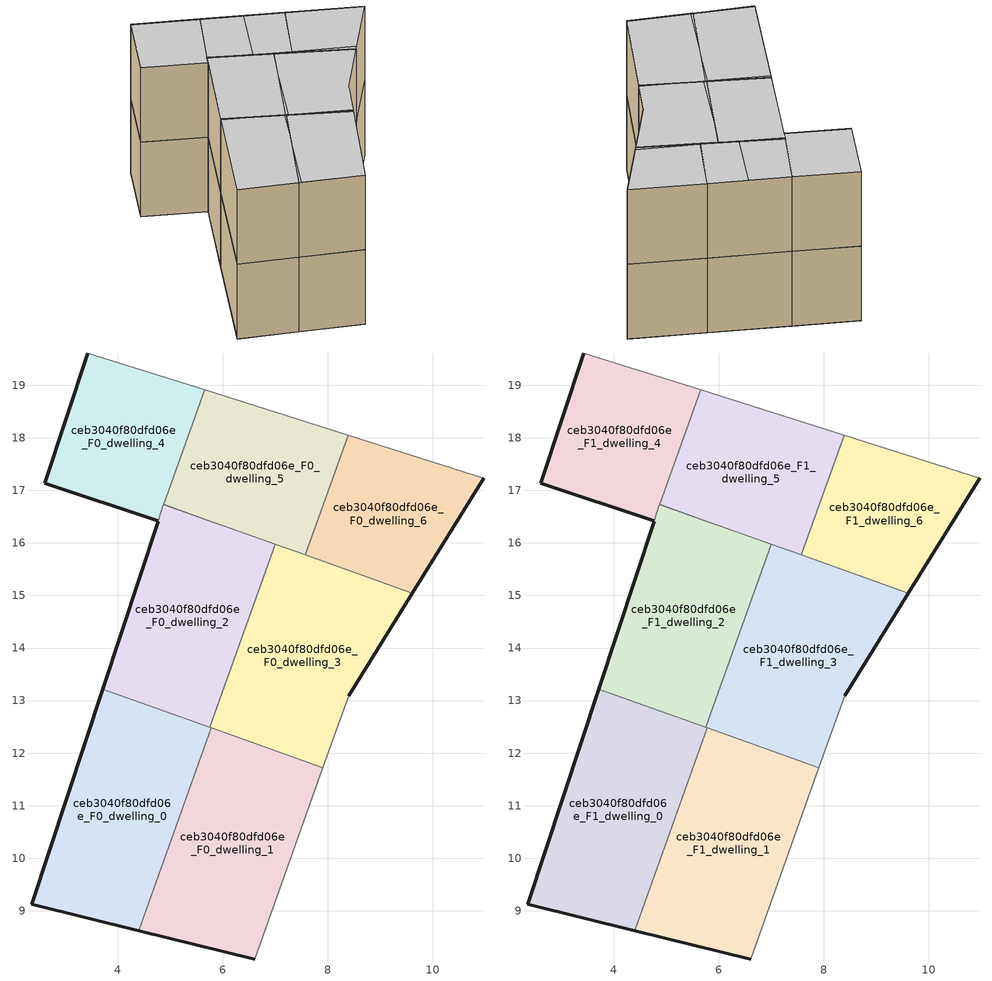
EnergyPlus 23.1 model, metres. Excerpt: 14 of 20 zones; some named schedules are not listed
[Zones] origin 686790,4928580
ceb3040f80dfd06e_F0_dwelling_0
 floor ground (EU_floor_Construction): 4.4,8.62 5.78,12.48 3.71,13.22 2.37,9.12 z0
 wall outside (EU_wall_Construction): 4.4,8.62 2.37,9.12 3.71,13.22 z0:3
 wall to ceb3040f80dfd06e_F0_dwelling_1 (EU_wall_Construction): 5.78,12.48 4.4,8.62 z0:3
 wall to ceb3040f80dfd06e_F0_dwelling_2 (EU_wall_Construction): 3.71,13.22 5.76,12.49 z0:3
 wall to ceb3040f80dfd06e_F0_dwelling_3 (EU_wall_Construction): 5.76,12.49 5.78,12.48 z0:3
ceb3040f80dfd06e_F0_dwelling_1
 floor ground (EU_floor_Construction): 6.61,8.08 7.91,11.72 5.78,12.48 4.4,8.62 z0
 wall outside (EU_wall_Construction): 6.61,8.08 4.4,8.62 z0:3
 wall adiabatic (EU_wall_Construction): 7.91,11.72 6.61,8.08 z0:3
 wall to ceb3040f80dfd06e_F0_dwelling_3 (EU_wall_Construction): 5.78,12.48 7.91,11.72 z0:3
ceb3040f80dfd06e_F0_dwelling_2
 floor ground (EU_floor_Construction): 5.76,12.49 7,15.97 6.01,16.33 4.87,16.73 4.77,16.42 3.71,13.22 z0
 wall outside (EU_wall_Construction): 3.71,13.22 4.77,16.42 z0:3
 wall to ceb3040f80dfd06e_F0_dwelling_3 (EU_wall_Construction): 7,15.97 5.76,12.49 z0:3
 wall to ceb3040f80dfd06e_F0_dwelling_5 (EU_wall_Construction): 4.88,16.73 6.01,16.33 7,15.97 z0:3
 wall to ceb3040f80dfd06e_F0_dwelling_4 (EU_wall_Construction): 4.77,16.42 4.87,16.73 z0:3
ceb3040f80dfd06e_F0_dwelling_3
 floor ground (EU_floor_Construction): 7.91,11.72 8.4,13.09 9.61,15.04 7,15.97 5.76,12.49 z0
 wall outside (EU_wall_Construction): 9.61,15.04 8.4,13.09 z0:3
 wall adiabatic (EU_wall_Construction): 8.4,13.09 7.91,11.72 z0:3
 wall to ceb3040f80dfd06e_F0_dwelling_6 (EU_wall_Construction): 7.57,15.77 9.61,15.04 z0:3
 wall to ceb3040f80dfd06e_F0_dwelling_5 (EU_wall_Construction): 7,15.97 7.57,15.77 z0:3
ceb3040f80dfd06e_F0_dwelling_4
 floor ground (EU_floor_Construction): 4.87,16.73 5.66,18.91 3.44,19.61 2.62,17.13 4.77,16.42 z0
 wall outside (EU_wall_Construction): 4.77,16.42 2.62,17.13 3.44,19.61 z0:3
 wall adiabatic (EU_wall_Construction): 3.44,19.61 5.66,18.91 / 6,16.33 4.88,16.73 6.01,16.33 z0:3
 wall to ceb3040f80dfd06e_F0_dwelling_5 (EU_wall_Construction): 5.66,18.91 4.88,16.73 z0:3
ceb3040f80dfd06e_F0_dwelling_5
 floor ground (EU_floor_Construction): 7.57,15.77 8.39,18.05 5.66,18.91 4.88,16.73 z0
 wall to ceb3040f80dfd06e_F0_dwelling_6 (EU_wall_Construction): 8.39,18.05 7.57,15.77 z0:3
 wall adiabatic (EU_wall_Construction): 5.66,18.91 8.39,18.05 z0:3
ceb3040f80dfd06e_F0_dwelling_6
 floor ground (EU_floor_Construction): 9.61,15.04 10.97,17.23 8.39,18.05 7.57,15.77 z0
 wall outside (EU_wall_Construction): 10.97,17.23 9.61,15.04 z0:3
 wall adiabatic (EU_wall_Construction): 8.39,18.05 10.97,17.23 z0:3
ceb3040f80dfd06e_F1_dwelling_0
 floor to ceb3040f80dfd06e_F0_dwelling_0 (EU_floor_Construction): 4.4,8.62 5.78,12.48 3.71,13.22 2.37,9.12 z3
 wall outside (EU_wall_Construction): 4.4,8.62 2.37,9.12 3.71,13.22 z3:6
 wall to ceb3040f80dfd06e_F1_dwelling_1 (EU_wall_Construction): 5.78,12.48 4.4,8.62 z3:6
 wall to ceb3040f80dfd06e_F1_dwelling_2 (EU_wall_Construction): 3.71,13.22 5.76,12.49 z3:6
 wall to ceb3040f80dfd06e_F1_dwelling_3 (EU_wall_Construction): 5.76,12.49 5.78,12.48 z3:6
 ceiling to ceb3040f80dfd06e_F2_dwelling_0 (EU_floor_Construction): 5.73,12.5 5.29,11.11 4.4,8.62 2.37,9.12 3.69,13.14 z6
 ceiling to ceb3040f80dfd06e_F2_dwelling_1 (EU_floor_Construction): 5.78,12.48 5.29,11.11 5.73,12.5 z6
 ceiling to ceb3040f80dfd06e_F2_dwelling_2 (EU_floor_Construction): 5.73,12.5 3.69,13.14 3.71,13.22 5.77,12.48 5.74,12.49 z6
ceb3040f80dfd06e_F1_dwelling_1
 floor to ceb3040f80dfd06e_F0_dwelling_1 (EU_floor_Construction): 6.61,8.08 7.91,11.72 5.78,12.48 4.4,8.62 z3
 wall outside (EU_wall_Construction): 6.61,8.08 4.4,8.62 z3:6
 wall adiabatic (EU_wall_Construction): 7.91,11.72 6.61,8.08 z3:6
 wall to ceb3040f80dfd06e_F1_dwelling_3 (EU_wall_Construction): 5.78,12.48 7.91,11.72 z3:6
 ceiling to ceb3040f80dfd06e_F2_dwelling_1 (EU_floor_Construction): 7.91,11.72 6.61,8.08 4.5,8.6 5.29,11.11 5.78,12.48 5.81,12.47 z6
 ceiling to ceb3040f80dfd06e_F2_dwelling_0 (EU_floor_Construction): 5.29,11.11 4.5,8.6 4.4,8.62 z6
ceb3040f80dfd06e_F1_dwelling_2
 floor to ceb3040f80dfd06e_F0_dwelling_2 (EU_floor_Construction): 5.76,12.49 7,15.97 6.01,16.33 4.87,16.73 4.77,16.42 3.71,13.22 z3
 wall outside (EU_wall_Construction): 3.71,13.22 4.77,16.42 z3:6
 wall to ceb3040f80dfd06e_F1_dwelling_3 (EU_wall_Construction): 7,15.97 5.76,12.49 z3:6
 wall to ceb3040f80dfd06e_F1_dwelling_5 (EU_wall_Construction): 4.88,16.73 6.01,16.33 7,15.97 z3:6
 wall to ceb3040f80dfd06e_F1_dwelling_4 (EU_wall_Construction): 4.77,16.42 4.87,16.73 z3:6
 ceiling to ceb3040f80dfd06e_F2_dwelling_2 (EU_floor_Construction): 6.97,15.98 6.73,15.23 5.76,12.49 3.71,13.22 4.77,16.42 4.86,16.68 6.19,16.27 z6
 ceiling to ceb3040f80dfd06e_F2_dwelling_3 (EU_floor_Construction): 7,15.97 6.73,15.23 6.97,15.98 z6
 ceiling to ceb3040f80dfd06e_F2_dwelling_4 (EU_floor_Construction): 5.91,16.36 6.17,16.27 4.86,16.68 4.87,16.73 z6
ceb3040f80dfd06e_F1_dwelling_3
 floor to ceb3040f80dfd06e_F0_dwelling_3 (EU_floor_Construction): 7.91,11.72 8.4,13.09 9.61,15.04 7,15.97 5.76,12.49 z3
 wall outside (EU_wall_Construction): 9.61,15.04 8.4,13.09 z3:6
 wall adiabatic (EU_wall_Construction): 8.4,13.09 7.91,11.72 z3:6
 wall to ceb3040f80dfd06e_F1_dwelling_6 (EU_wall_Construction): 7.57,15.77 9.61,15.04 z3:6
 wall to ceb3040f80dfd06e_F1_dwelling_5 (EU_wall_Construction): 7,15.97 7.57,15.77 z3:6
 ceiling to ceb3040f80dfd06e_F2_dwelling_3 (EU_floor_Construction): 9.61,15.04 8.4,13.09 7.94,11.8 5.86,12.46 6.73,15.23 7,15.97 z6
 ceiling to ceb3040f80dfd06e_F2_dwelling_1 (EU_floor_Construction): 7.94,11.8 7.91,11.72 5.8,12.47 z6
 ceiling to ceb3040f80dfd06e_F2_dwelling_2 (EU_floor_Construction): 6.73,15.23 5.86,12.46 5.8,12.47 5.76,12.49 z6
ceb3040f80dfd06e_F1_dwelling_4
 floor to ceb3040f80dfd06e_F0_dwelling_4 (EU_floor_Construction): 4.77,16.42 5.66,18.91 3.44,19.61 2.62,17.13 z3
 wall outside (EU_wall_Construction): 4.77,16.42 2.62,17.13 3.44,19.61 z3:6
 wall adiabatic (EU_wall_Construction): 3.44,19.61 5.66,18.91 / 6,16.33 4.88,16.73 6.01,16.33 z3:6
 wall to ceb3040f80dfd06e_F1_dwelling_5 (EU_wall_Construction): 5.66,18.91 4.88,16.73 z3:6
 ceiling to ceb3040f80dfd06e_F2_dwelling_4 (EU_floor_Construction): 5.66,18.91 4.85,16.69 4.77,16.42 2.62,17.13 3.44,19.61 z6
ceb3040f80dfd06e_F1_dwelling_5
 floor to ceb3040f80dfd06e_F0_dwelling_5 (EU_floor_Construction): 7.57,15.77 8.39,18.05 5.66,18.91 4.88,16.73 z3
 wall to ceb3040f80dfd06e_F1_dwelling_6 (EU_wall_Construction): 8.39,18.05 7.57,15.77 z3:6
 wall adiabatic (EU_wall_Construction): 5.66,18.91 8.39,18.05 z3:6
 ceiling to ceb3040f80dfd06e_F2_dwelling_4 (EU_floor_Construction): 7.05,18.47 6.34,16.22 6.17,16.27 4.88,16.73 5.66,18.91 z6
 ceiling to ceb3040f80dfd06e_F2_dwelling_5 (EU_floor_Construction): 8.39,18.05 7.59,15.82 6.34,16.22 7.05,18.47 z6
 ceiling to ceb3040f80dfd06e_F2_dwelling_3 (EU_floor_Construction): 7.59,15.82 7.57,15.77 6.97,15.98 6.98,16.01 z6
 ceiling adiabatic (EU_roof_Construction): 7.59,15.82 6.98,16.01 6.97,15.98 6.17,16.27 z6
ceb3040f80dfd06e_F1_dwelling_6
 floor to ceb3040f80dfd06e_F0_dwelling_6 (EU_floor_Construction): 9.61,15.04 10.97,17.23 8.39,18.05 7.57,15.77 z3
 wall outside (EU_wall_Construction): 10.97,17.23 9.61,15.04 z3:6
 wall adiabatic (EU_wall_Construction): 8.39,18.05 10.97,17.23 z3:6
 ceiling to ceb3040f80dfd06e_F2_dwelling_5 (EU_floor_Construction): 10.97,17.23 9.68,15.16 7.59,15.82 8.39,18.05 z6
 ceiling to ceb3040f80dfd06e_F2_dwelling_3 (EU_floor_Construction): 9.68,15.16 9.61,15.04 7.57,15.77 7.59,15.82 z6
[Building]
EU S2 Campaign: North Axis=0; Terrain=City; Solar Distribution=FullExterior
[Site:Location]
Bologna: Latitude=44.5; Longitude=11.25; Time Zone=1; Elevation=37
[SizingPeriod:WeatherFileDays]
AnnualSizingPeriod: Begin Month=1; Begin Day of Month=1; End Month=12; End Day of Month=31; Day of Week for Start Day=Monday; Use Weather File Daylight Saving Period=No; Use Weather File Rain and Snow Indicators=No
[MATERIAL]
EU_InternalMass_Material: Roughness=MediumRough; Thickness=0.1; Conductivity=1; Density=1800; Specific Heat=900; Thermal Absorptance=0.9; Solar Absorptance=0.7; Visible Absorptance=0.7
[MATERIAL:NOMASS] Roughness=MediumRough; Thermal Absorptance=0.9; Solar Absorptance=0.7; Visible Absorptance=0.7
Name | Thermal Resistance
EU_wall_NoMass | 0.781309
EU_roof_NoMass | 0.418499
EU_floor_NoMass | 0.563442
[CONSTRUCTION]
EU_wall_Construction: EU_wall_NoMass
EU_roof_Construction: EU_roof_NoMass
EU_floor_Construction: EU_floor_NoMass
EU_InternalMass_Construction: EU_InternalMass_Material
[ZONE] Type=1; Multiplier=1; Ceiling Height=autocalculate; Floor Area=autocalculate; Part of Total Floor Area=Yes
Name | Volume
ceb3040f80dfd06e_F0_dwelling_0; ceb3040f80dfd06e_F1_dwelling_0 | 26.9905
ceb3040f80dfd06e_F0_dwelling_1; ceb3040f80dfd06e_F1_dwelling_1 | 26.9883
ceb3040f80dfd06e_F0_dwelling_2; ceb3040f80dfd06e_F1_dwelling_2 | 24.5332
ceb3040f80dfd06e_F0_dwelling_3; ceb3040f80dfd06e_F1_dwelling_3 | 26.9912
ceb3040f80dfd06e_F0_dwelling_4 | 18.0894
ceb3040f80dfd06e_F1_dwelling_4 | 18.0857
ceb3040f80dfd06e_F0_dwelling_5; ceb3040f80dfd06e_F1_dwelling_5 | 20.3181
ceb3040f80dfd06e_F0_dwelling_6; ceb3040f80dfd06e_F1_dwelling_6 | 17.9912
[INTERNALMASS] Construction=EU_InternalMass_Construction
Name | Zone or ZoneList | Surface Area
ceb3040f80dfd06e_F0_dwelling_0_EU_InternalMass | ceb3040f80dfd06e_F0_dwelling_0 | 8.99662
ceb3040f80dfd06e_F0_dwelling_1_EU_InternalMass | ceb3040f80dfd06e_F0_dwelling_1 | 8.99619
ceb3040f80dfd06e_F0_dwelling_2_EU_InternalMass | ceb3040f80dfd06e_F0_dwelling_2 | 8.18418
ceb3040f80dfd06e_F0_dwelling_3_EU_InternalMass | ceb3040f80dfd06e_F0_dwelling_3 | 8.99718
ceb3040f80dfd06e_F0_dwelling_4_EU_InternalMass | ceb3040f80dfd06e_F0_dwelling_4 | 6.0351
ceb3040f80dfd06e_F0_dwelling_5_EU_InternalMass | ceb3040f80dfd06e_F0_dwelling_5 | 6.77275
ceb3040f80dfd06e_F0_dwelling_6_EU_InternalMass | ceb3040f80dfd06e_F0_dwelling_6 | 5.99711
ceb3040f80dfd06e_F1_dwelling_0_EU_InternalMass | ceb3040f80dfd06e_F1_dwelling_0 | 8.99662
ceb3040f80dfd06e_F1_dwelling_1_EU_InternalMass | ceb3040f80dfd06e_F1_dwelling_1 | 8.99619
ceb3040f80dfd06e_F1_dwelling_2_EU_InternalMass | ceb3040f80dfd06e_F1_dwelling_2 | 8.18418
ceb3040f80dfd06e_F1_dwelling_3_EU_InternalMass | ceb3040f80dfd06e_F1_dwelling_3 | 8.99718
ceb3040f80dfd06e_F1_dwelling_4_EU_InternalMass | ceb3040f80dfd06e_F1_dwelling_4 | 6.0351
ceb3040f80dfd06e_F1_dwelling_5_EU_InternalMass | ceb3040f80dfd06e_F1_dwelling_5 | 6.77275
ceb3040f80dfd06e_F1_dwelling_6_EU_InternalMass | ceb3040f80dfd06e_F1_dwelling_6 | 5.99711
[OTHEREQUIPMENT] Fuel Type=Electricity; Design Level Calculation Method=Watts/Area; Power per Zone Floor Area=1; Fraction Latent=0; Fraction Radiant=0; Fraction Lost=0; Carbon Dioxide Generation Rate=0; EndUse Subcategory=EU_Step8_InternalGains
Name | Zone or ZoneList or Space or SpaceList | Schedule
EU_Step8_InternalGain_ceb3040f80dfd06e_F0_dwelling_0_f000 | ceb3040f80dfd06e_F0_dwelling_0 | EU_Step8_GainSchedule_ceb3040f80dfd06e_F0_dwelling_0_f000
EU_Step8_InternalGain_ceb3040f80dfd06e_F0_dwelling_1_f000 | ceb3040f80dfd06e_F0_dwelling_1 | EU_Step8_GainSchedule_ceb3040f80dfd06e_F0_dwelling_1_f000
EU_Step8_InternalGain_ceb3040f80dfd06e_F0_dwelling_2_f000 | ceb3040f80dfd06e_F0_dwelling_2 | EU_Step8_GainSchedule_ceb3040f80dfd06e_F0_dwelling_2_f000
EU_Step8_InternalGain_ceb3040f80dfd06e_F0_dwelling_3_f000 | ceb3040f80dfd06e_F0_dwelling_3 | EU_Step8_GainSchedule_ceb3040f80dfd06e_F0_dwelling_3_f000
EU_Step8_InternalGain_ceb3040f80dfd06e_F0_dwelling_4_f000 | ceb3040f80dfd06e_F0_dwelling_4 | EU_Step8_GainSchedule_ceb3040f80dfd06e_F0_dwelling_4_f000
EU_Step8_InternalGain_ceb3040f80dfd06e_F0_dwelling_5_f000 | ceb3040f80dfd06e_F0_dwelling_5 | EU_Step8_GainSchedule_ceb3040f80dfd06e_F0_dwelling_5_f000
EU_Step8_InternalGain_ceb3040f80dfd06e_F0_dwelling_6_f000 | ceb3040f80dfd06e_F0_dwelling_6 | EU_Step8_GainSchedule_ceb3040f80dfd06e_F0_dwelling_6_f000
EU_Step8_InternalGain_ceb3040f80dfd06e_F1_dwelling_0_f000 | ceb3040f80dfd06e_F1_dwelling_0 | EU_Step8_GainSchedule_ceb3040f80dfd06e_F1_dwelling_0_f000
EU_Step8_InternalGain_ceb3040f80dfd06e_F1_dwelling_1_f000 | ceb3040f80dfd06e_F1_dwelling_1 | EU_Step8_GainSchedule_ceb3040f80dfd06e_F1_dwelling_1_f000
EU_Step8_InternalGain_ceb3040f80dfd06e_F1_dwelling_2_f000 | ceb3040f80dfd06e_F1_dwelling_2 | EU_Step8_GainSchedule_ceb3040f80dfd06e_F1_dwelling_2_f000
EU_Step8_InternalGain_ceb3040f80dfd06e_F1_dwelling_3_f000 | ceb3040f80dfd06e_F1_dwelling_3 | EU_Step8_GainSchedule_ceb3040f80dfd06e_F1_dwelling_3_f000
EU_Step8_InternalGain_ceb3040f80dfd06e_F1_dwelling_4_f000 | ceb3040f80dfd06e_F1_dwelling_4 | EU_Step8_GainSchedule_ceb3040f80dfd06e_F1_dwelling_4_f000
EU_Step8_InternalGain_ceb3040f80dfd06e_F1_dwelling_5_f000 | ceb3040f80dfd06e_F1_dwelling_5 | EU_Step8_GainSchedule_ceb3040f80dfd06e_F1_dwelling_5_f000
EU_Step8_InternalGain_ceb3040f80dfd06e_F1_dwelling_6_f000 | ceb3040f80dfd06e_F1_dwelling_6 | EU_Step8_GainSchedule_ceb3040f80dfd06e_F1_dwelling_6_f000
[ZONEVENTILATION:DESIGNFLOWRATE] Schedule=EU_AlwaysOn; Design Flow Rate Calculation Method=AirChanges/Hour; Air Changes per Hour=0.692607; Ventilation Type=Natural; Fan Pressure Rise=0; Fan Total Efficiency=1; Constant Term Coefficient=1; Temperature Term Coefficient=0; Velocity Term Coefficient=0; Velocity Squared Term Coefficient=0; Minimum Indoor Temperature=-100; Maximum Indoor Temperature=100; Delta Temperature=-100; Minimum Outdoor Temperature=-100; Maximum Outdoor Temperature=100; Maximum Wind Speed=40
Name | Zone or ZoneList or Space or SpaceList
EU_ConstantAir_ceb3040f80dfd06e_F0_dwelling_0 | ceb3040f80dfd06e_F0_dwelling_0
EU_ConstantAir_ceb3040f80dfd06e_F0_dwelling_1 | ceb3040f80dfd06e_F0_dwelling_1
EU_ConstantAir_ceb3040f80dfd06e_F0_dwelling_2 | ceb3040f80dfd06e_F0_dwelling_2
EU_ConstantAir_ceb3040f80dfd06e_F0_dwelling_3 | ceb3040f80dfd06e_F0_dwelling_3
EU_ConstantAir_ceb3040f80dfd06e_F0_dwelling_4 | ceb3040f80dfd06e_F0_dwelling_4
EU_ConstantAir_ceb3040f80dfd06e_F0_dwelling_5 | ceb3040f80dfd06e_F0_dwelling_5
EU_ConstantAir_ceb3040f80dfd06e_F0_dwelling_6 | ceb3040f80dfd06e_F0_dwelling_6
EU_ConstantAir_ceb3040f80dfd06e_F1_dwelling_0 | ceb3040f80dfd06e_F1_dwelling_0
EU_ConstantAir_ceb3040f80dfd06e_F1_dwelling_1 | ceb3040f80dfd06e_F1_dwelling_1
EU_ConstantAir_ceb3040f80dfd06e_F1_dwelling_2 | ceb3040f80dfd06e_F1_dwelling_2
EU_ConstantAir_ceb3040f80dfd06e_F1_dwelling_3 | ceb3040f80dfd06e_F1_dwelling_3
EU_ConstantAir_ceb3040f80dfd06e_F1_dwelling_4 | ceb3040f80dfd06e_F1_dwelling_4
EU_ConstantAir_ceb3040f80dfd06e_F1_dwelling_5 | ceb3040f80dfd06e_F1_dwelling_5
EU_ConstantAir_ceb3040f80dfd06e_F1_dwelling_6 | ceb3040f80dfd06e_F1_dwelling_6
[HVACTEMPLATE:THERMOSTAT] Constant Heating Setpoint=20; Constant Cooling Setpoint=50
EU_HeatOnly_ceb3040f80dfd06e_F0_dwelling_0; EU_HeatOnly_ceb3040f80dfd06e_F0_dwelling_1; EU_HeatOnly_ceb3040f80dfd06e_F0_dwelling_2; EU_HeatOnly_ceb3040f80dfd06e_F0_dwelling_3; EU_HeatOnly_ceb3040f80dfd06e_F0_dwelling_4; EU_HeatOnly_ceb3040f80dfd06e_F0_dwelling_5; EU_HeatOnly_ceb3040f80dfd06e_F0_dwelling_6; EU_HeatOnly_ceb3040f80dfd06e_F1_dwelling_0; EU_HeatOnly_ceb3040f80dfd06e_F1_dwelling_1; EU_HeatOnly_ceb3040f80dfd06e_F1_dwelling_2; EU_HeatOnly_ceb3040f80dfd06e_F1_dwelling_3; EU_HeatOnly_ceb3040f80dfd06e_F1_dwelling_4; EU_HeatOnly_ceb3040f80dfd06e_F1_dwelling_5; EU_HeatOnly_ceb3040f80dfd06e_F1_dwelling_6; EU_HeatOnly_ceb3040f80dfd06e_F2_dwelling_0; EU_HeatOnly_ceb3040f80dfd06e_F2_dwelling_1; EU_HeatOnly_ceb3040f80dfd06e_F2_dwelling_2; EU_HeatOnly_ceb3040f80dfd06e_F2_dwelling_3; EU_HeatOnly_ceb3040f80dfd06e_F2_dwelling_4; EU_HeatOnly_ceb3040f80dfd06e_F2_dwelling_5
[HVACTEMPLATE:ZONE:IDEALLOADSAIRSYSTEM] System Availability Schedule=EU_AlwaysOn; Maximum Heating Supply Air Temperature=50; Minimum Cooling Supply Air Temperature=13; Maximum Heating Supply Air Humidity Ratio=0.0156; Minimum Cooling Supply Air Humidity Ratio=0.0077; Heating Limit=NoLimit; Cooling Limit=NoLimit; Heating Availability Schedule=EU_AlwaysOn; Cooling Availability Schedule=EU_CoolingOff; Dehumidification Control Type=ConstantSensibleHeatRatio; Cooling Sensible Heat Ratio=0.7; Dehumidification Setpoint=60; Humidification Control Type=None; Humidification Setpoint=30; Outdoor Air Method=None; Outdoor Air Flow Rate per Person=0.00944; Outdoor Air Flow Rate per Zone Floor Area=0; Outdoor Air Flow Rate per Zone=0; Demand Controlled Ventilation Type=None; Outdoor Air Economizer Type=NoEconomizer; Heat Recovery Type=None; Sensible Heat Recovery Effectiveness=0.7; Latent Heat Recovery Effectiveness=0.65
Name | Template Thermostat
ceb3040f80dfd06e_F0_dwelling_0 | EU_HeatOnly_ceb3040f80dfd06e_F0_dwelling_0
ceb3040f80dfd06e_F0_dwelling_1 | EU_HeatOnly_ceb3040f80dfd06e_F0_dwelling_1
ceb3040f80dfd06e_F0_dwelling_2 | EU_HeatOnly_ceb3040f80dfd06e_F0_dwelling_2
ceb3040f80dfd06e_F0_dwelling_3 | EU_HeatOnly_ceb3040f80dfd06e_F0_dwelling_3
ceb3040f80dfd06e_F0_dwelling_4 | EU_HeatOnly_ceb3040f80dfd06e_F0_dwelling_4
ceb3040f80dfd06e_F0_dwelling_5 | EU_HeatOnly_ceb3040f80dfd06e_F0_dwelling_5
ceb3040f80dfd06e_F0_dwelling_6 | EU_HeatOnly_ceb3040f80dfd06e_F0_dwelling_6
ceb3040f80dfd06e_F1_dwelling_0 | EU_HeatOnly_ceb3040f80dfd06e_F1_dwelling_0
ceb3040f80dfd06e_F1_dwelling_1 | EU_HeatOnly_ceb3040f80dfd06e_F1_dwelling_1
ceb3040f80dfd06e_F1_dwelling_2 | EU_HeatOnly_ceb3040f80dfd06e_F1_dwelling_2
ceb3040f80dfd06e_F1_dwelling_3 | EU_HeatOnly_ceb3040f80dfd06e_F1_dwelling_3
ceb3040f80dfd06e_F1_dwelling_4 | EU_HeatOnly_ceb3040f80dfd06e_F1_dwelling_4
ceb3040f80dfd06e_F1_dwelling_5 | EU_HeatOnly_ceb3040f80dfd06e_F1_dwelling_5
ceb3040f80dfd06e_F1_dwelling_6 | EU_HeatOnly_ceb3040f80dfd06e_F1_dwelling_6
[SIZING:ZONE] Zone Cooling Design Supply Air Temperature Input Method=SupplyAirTemperature; Zone Cooling Design Supply Air Temperature=13; Zone Heating Design Supply Air Temperature Input Method=SupplyAirTemperature; Zone Heating Design Supply Air Temperature=50; Zone Cooling Design Supply Air Humidity Ratio=0.008; Zone Heating Design Supply Air Humidity Ratio=0.008; Cooling Design Air Flow Method=DesignDay; Cooling Design Air Flow Rate=0; Cooling Minimum Air Flow per Zone Floor Area=0.000762; Cooling Minimum Air Flow=0; Cooling Minimum Air Flow Fraction=0.2; Heating Design Air Flow Method=DesignDay; Heating Design Air Flow Rate=0; Heating Maximum Air Flow per Zone Floor Area=0.002032; Heating Maximum Air Flow=0.141576; Heating Maximum Air Flow Fraction=0.3; Account for Dedicated Outdoor Air System=No; Dedicated Outdoor Air System Control Strategy=NeutralSupplyAir; Dedicated Outdoor Air Low Setpoint Temperature for Design=autosize; Dedicated Outdoor Air High Setpoint Temperature for Design=autosize; Zone Load Sizing Method=Sensible Load Only No Latent Load; Zone Latent Cooling Design Supply Air Humidity Ratio Input Method=HumidityRatioDifference; Zone Cooling Design Supply Air Humidity Ratio Difference=0.005; Zone Latent Heating Design Supply Air Humidity Ratio Input Method=HumidityRatioDifference; Zone Humidification Design Supply Air Humidity Ratio Difference=0.005
ceb3040f80dfd06e_F0_dwelling_0; ceb3040f80dfd06e_F0_dwelling_1; ceb3040f80dfd06e_F0_dwelling_2; ceb3040f80dfd06e_F0_dwelling_3; ceb3040f80dfd06e_F0_dwelling_4; ceb3040f80dfd06e_F0_dwelling_5; ceb3040f80dfd06e_F0_dwelling_6; ceb3040f80dfd06e_F1_dwelling_0; ceb3040f80dfd06e_F1_dwelling_1; ceb3040f80dfd06e_F1_dwelling_2
